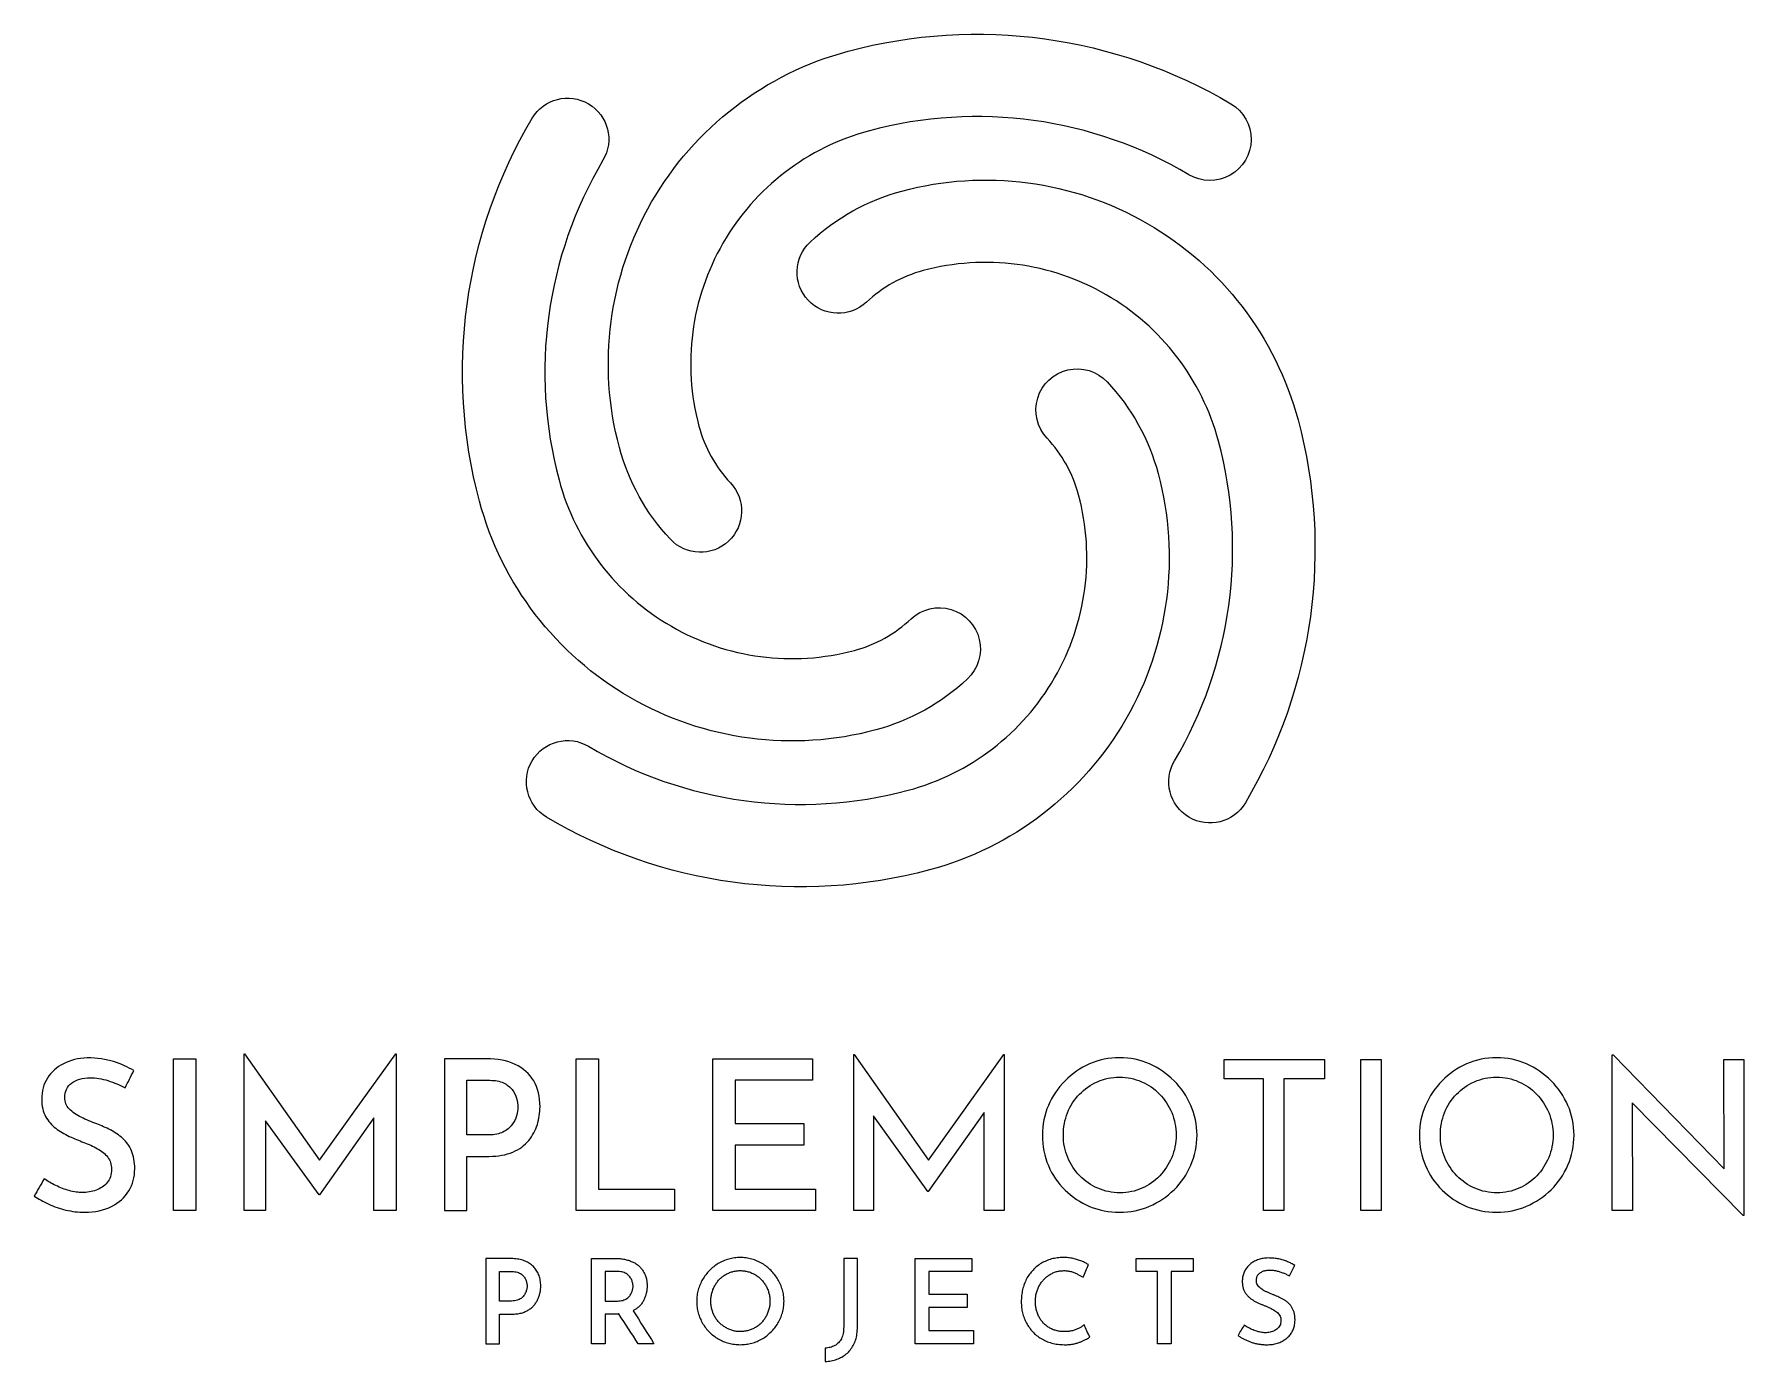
# Model space of a CAD drawing. Extents: x 19 to 206, y 17 to 162.
import ezdxf

# ---------------------------------------------------------------- set-up
doc = ezdxf.new("R2010")
doc.units = 0
doc.layers.add('logo-outline', color=7, linetype='CONTINUOUS')

msp = doc.modelspace()

# ---------------------------------------------------------------- linework, layer by layer
at = {"layer": 'logo-outline'}
for points in [[(88.35, 107.08, -0.123551), (82.77, 117.12, -0.414214), (107.79, 160.46, -0.201938), (149.67, 154.7, -1), (145.08, 146.95, 0.201938), (110.12, 151.76, 0.414214), (91.47, 119.45, 0.123551), (94.92, 113.25, -1)], [(120.84, 91.8, -0.123551), (110.81, 86.22, -0.414214), (67.47, 111.24, -0.201938), (73.23, 153.12, -1), (80.98, 148.53, 0.201938), (76.17, 113.57, 0.414214), (108.48, 94.92, 0.123551), (114.68, 98.37, -1)], [(103.64, 139.58, -0.123551), (113.67, 145.16, -0.414214), (157.01, 120.14, -0.201938), (151.25, 78.25, -1), (143.5, 82.85, 0.201938), (148.31, 117.81, 0.414214), (116, 136.46, 0.123551), (109.8, 133.01, -1)], [(136.13, 124.29, -0.123551), (141.71, 114.26, -0.414214), (116.69, 70.91, -0.201938), (74.81, 76.68, -1), (79.4, 84.43, 0.201938), (114.36, 79.62, 0.414214), (133.01, 111.92, 0.123551), (129.56, 118.13, -1)]]:
    msp.add_lwpolyline(points, format="xyb", close=True, dxfattribs=at)
for points in [[(53.92, 44.67), (58.31, 50.81), (58.36, 50.81), (58.36, 33.65), (55.93, 33.65), (55.93, 43.81), (49.96, 35.37), (49.92, 35.37), (44.08, 43.47), (44.08, 33.65), (41.73, 33.65), (41.73, 50.81), (41.75, 50.81), (49.97, 39.15)], [(108.42, 33.65), (108.42, 50.72), (108.44, 50.72), (116.58, 39.17), (124.82, 50.72), (124.86, 50.72), (124.86, 33.65), (122.67, 33.65), (122.67, 44.37), (116.56, 35.73), (116.51, 35.73), (110.57, 44.02), (110.57, 33.65)], [(205.7, 33.13), (193.56, 45.45), (193.6, 33.65), (191.38, 33.65), (191.38, 50.69), (191.5, 50.69), (203.62, 38.22), (203.58, 50.19), (205.77, 50.19), (205.77, 33.13)], [(33.99, 50.26), (36.44, 50.26), (36.44, 33.65), (33.99, 33.65)], [(78.05, 50.26), (80.5, 50.26), (80.5, 36.01), (88.8, 36.01), (88.8, 33.65), (78.05, 33.65)], [(92.99, 50.26), (103.9, 50.26), (103.9, 47.9), (95.43, 47.9), (95.43, 43.17), (102.96, 43.17), (102.96, 40.81), (95.43, 40.81), (95.43, 36.01), (104.22, 36.01), (104.22, 33.65), (92.99, 33.65), (92.99, 50.26)], [(148.93, 50.19), (159.91, 50.19), (159.91, 48.06), (155.47, 48.06), (155.47, 33.65), (153.25, 33.65), (153.25, 48.06), (148.93, 48.06)], [(163.89, 50.19), (166.11, 50.19), (166.11, 33.65), (163.89, 33.65)], [(170.29, 41.91), (170.29, 41.91)], [(172.58, 41.89), (172.58, 41.89)]]:
    msp.add_lwpolyline(points, close=True, dxfattribs=at)
at = {"layer": 'logo-outline', "color": 7}
for points in [[(115.13, 28.41), (121.32, 28.41), (121.32, 26.98), (116.63, 26.98), (116.63, 24.49), (120.81, 24.49), (120.81, 23.06), (116.63, 23.06), (116.63, 20.52), (121.5, 20.52), (121.5, 19.08), (115.13, 19.08)], [(139.3, 28.41), (145.55, 28.41), (145.55, 26.98), (143.14, 26.98), (143.14, 19.08), (141.65, 19.08), (141.65, 26.98), (139.3, 26.98)], [(91.23, 23.74), (91.23, 23.74)], [(92.77, 23.74), (92.77, 23.74)]]:
    msp.add_lwpolyline(points, close=True, dxfattribs=at)
at = {"layer": 'logo-outline'}
for points, knots in [([(24.89, 48.18), (24.04, 48.18), (23.36, 47.98), (22.85, 47.6), (22.35, 47.21), (22.1, 46.68), (22.1, 46.01), (22.1, 45.53), (22.27, 45.12), (22.6, 44.77), (22.94, 44.42), (23.37, 44.11), (23.91, 43.85), (24.44, 43.6), (25, 43.35), (25.6, 43.12), (26.1, 42.94), (26.6, 42.72), (27.1, 42.47), (27.59, 42.22), (28.04, 41.91), (28.45, 41.54), (28.85, 41.18), (29.17, 40.73), (29.41, 40.18), (29.64, 39.64), (29.76, 38.98), (29.76, 38.21), (29.76, 37.32), (29.54, 36.52), (29.11, 35.8), (28.68, 35.09), (28.05, 34.52), (27.23, 34.1), (26.42, 33.68), (25.43, 33.47), (24.27, 33.47), (23.57, 33.47), (22.89, 33.55), (22.22, 33.71), (21.56, 33.87), (20.94, 34.08), (20.35, 34.35), (19.76, 34.62), (19.23, 34.91), (18.76, 35.23), (19.13, 35.86), (19.49, 36.5), (19.86, 37.13), (20.22, 36.87), (20.64, 36.62), (21.12, 36.39), (21.59, 36.15), (22.08, 35.96), (22.59, 35.83), (23.1, 35.69), (23.59, 35.62), (24.04, 35.62), (24.55, 35.62), (25.04, 35.71), (25.53, 35.88), (26.02, 36.06), (26.42, 36.33), (26.74, 36.71), (27.06, 37.08), (27.22, 37.57), (27.22, 38.18), (27.22, 38.7), (27.08, 39.14), (26.8, 39.5), (26.52, 39.86), (26.14, 40.17), (25.68, 40.42), (25.21, 40.68), (24.71, 40.91), (24.18, 41.11), (23.66, 41.31), (23.14, 41.53), (22.6, 41.77), (22.07, 42.02), (21.57, 42.31), (21.12, 42.65), (20.66, 43), (20.29, 43.42), (20.01, 43.94), (19.73, 44.45), (19.58, 45.08), (19.58, 45.82), (19.58, 46.71), (19.79, 47.48), (20.21, 48.14), (20.63, 48.81), (21.22, 49.33), (21.96, 49.71), (22.71, 50.09), (23.57, 50.31), (24.55, 50.35), (25.66, 50.35), (26.63, 50.21), (27.45, 49.94), (28.28, 49.67), (29.01, 49.34), (29.65, 48.96), (29.34, 48.33), (29.02, 47.71), (28.71, 47.08), (28.13, 47.39), (27.51, 47.64), (26.83, 47.86), (26.16, 48.07), (25.52, 48.18), (24.89, 48.18)], [0, 0, 0, 0, 1, 1, 1, 2, 2, 2, 3, 3, 3, 4, 4, 4, 5, 5, 5, 6, 6, 6, 7, 7, 7, 8, 8, 8, 9, 9, 9, 10, 10, 10, 11, 11, 11, 12, 12, 12, 13, 13, 13, 14, 14, 14, 15, 15, 15, 16, 16, 16, 17, 17, 17, 18, 18, 18, 19, 19, 19, 20, 20, 20, 21, 21, 21, 22, 22, 22, 23, 23, 23, 24, 24, 24, 25, 25, 25, 26, 26, 26, 27, 27, 27, 28, 28, 28, 29, 29, 29, 30, 30, 30, 31, 31, 31, 32, 32, 32, 33, 33, 33, 34, 34, 34, 35, 35, 35, 36, 36, 36, 37, 37, 37, 37]), ([(71.38, 49.63), (72.26, 49.21), (72.93, 48.61), (73.4, 47.84), (73.86, 47.06), (74.09, 46.11), (74.09, 45), (74.09, 44.34), (73.99, 43.7), (73.8, 43.06), (73.6, 42.41), (73.28, 41.83), (72.85, 41.31), (72.41, 40.78), (71.84, 40.36), (71.12, 40.05), (70.4, 39.73), (69.53, 39.58), (68.51, 39.58), (67.7, 39.58), (66.9, 39.58), (66.09, 39.58), (66.09, 37.6), (66.09, 35.63), (66.09, 33.65), (65.27, 33.65), (64.46, 33.65), (63.64, 33.65), (63.64, 39.19), (63.64, 44.73), (63.64, 50.26), (65.16, 50.26), (66.69, 50.26), (68.21, 50.26), (69.45, 50.26), (70.51, 50.05), (71.38, 49.63)], [0, 0, 0, 0, 1, 1, 1, 2, 2, 2, 3, 3, 3, 4, 4, 4, 5, 5, 5, 6, 6, 6, 7, 7, 7, 8, 8, 8, 9, 9, 9, 10, 10, 10, 11, 11, 11, 12, 12, 12, 12]), ([(129.7, 45.15), (130.14, 46.16), (130.74, 47.06), (131.52, 47.85), (132.3, 48.63), (133.19, 49.25), (134.21, 49.7), (135.22, 50.15), (136.32, 50.37), (137.49, 50.37), (138.65, 50.37), (139.74, 50.15), (140.75, 49.7), (141.77, 49.25), (142.66, 48.63), (143.45, 47.85), (144.24, 47.06), (144.85, 46.16), (145.29, 45.15), (145.73, 44.13), (145.96, 43.05), (145.96, 41.91), (145.96, 40.74), (145.73, 39.64), (145.29, 38.62), (144.85, 37.6), (144.24, 36.7), (143.45, 35.93), (142.66, 35.16), (141.77, 34.56), (140.75, 34.12), (139.74, 33.69), (138.65, 33.47), (137.49, 33.47), (136.32, 33.47), (135.22, 33.68), (134.21, 34.11), (133.19, 34.54), (132.3, 35.13), (131.52, 35.9), (130.74, 36.66), (130.14, 37.55), (129.7, 38.57), (129.27, 39.59), (129.05, 40.71), (129.05, 41.91), (129.05, 43.06), (129.27, 44.13), (129.7, 45.15)], [0, 0, 0, 0, 1, 1, 1, 2, 2, 2, 3, 3, 3, 4, 4, 4, 5, 5, 5, 6, 6, 6, 7, 7, 7, 8, 8, 8, 9, 9, 9, 10, 10, 10, 11, 11, 11, 12, 12, 12, 13, 13, 13, 14, 14, 14, 15, 15, 15, 16, 16, 16, 16]), ([(170.95, 45.15), (171.38, 46.16), (171.99, 47.06), (172.76, 47.85), (173.54, 48.63), (174.44, 49.25), (175.45, 49.7), (176.47, 50.15), (177.56, 50.37), (178.73, 50.37), (179.89, 50.37), (180.98, 50.15), (181.99, 49.7), (183.01, 49.25), (183.91, 48.63), (184.69, 47.85), (185.48, 47.06), (186.09, 46.16), (186.54, 45.15), (186.98, 44.13), (187.2, 43.05), (187.2, 41.91), (187.2, 40.74), (186.98, 39.64), (186.54, 38.62), (186.09, 37.6), (185.48, 36.7), (184.69, 35.93), (183.91, 35.16), (183.01, 34.56), (181.99, 34.12), (180.98, 33.69), (179.89, 33.47), (178.73, 33.47), (177.56, 33.47), (176.47, 33.68), (175.45, 34.11), (174.44, 34.54), (173.54, 35.13), (172.76, 35.9), (171.99, 36.66), (171.38, 37.55), (170.95, 38.57), (170.51, 39.59), (170.29, 40.71), (170.29, 41.91), (170.29, 43.06), (170.51, 44.13), (170.95, 45.15)], [0, 0, 0, 0, 1, 1, 1, 2, 2, 2, 3, 3, 3, 4, 4, 4, 5, 5, 5, 6, 6, 6, 7, 7, 7, 8, 8, 8, 9, 9, 9, 10, 10, 10, 11, 11, 11, 12, 12, 12, 13, 13, 13, 14, 14, 14, 15, 15, 15, 16, 16, 16, 16]), ([(70.04, 42.24), (70.46, 42.45), (70.78, 42.71), (71.02, 43.03), (71.25, 43.35), (71.42, 43.68), (71.52, 44.03), (71.62, 44.37), (71.67, 44.68), (71.67, 44.95), (71.67, 45.26), (71.62, 45.58), (71.52, 45.93), (71.42, 46.27), (71.26, 46.59), (71.03, 46.89), (70.8, 47.18), (70.49, 47.43), (70.09, 47.62), (69.69, 47.81), (69.2, 47.9), (68.6, 47.9), (67.76, 47.9), (66.93, 47.9), (66.09, 47.9), (66.09, 45.91), (66.09, 43.92), (66.09, 41.93), (66.9, 41.93), (67.7, 41.93), (68.51, 41.93), (69.12, 41.93), (69.63, 42.04), (70.04, 42.24)], [0, 0, 0, 0, 1, 1, 1, 2, 2, 2, 3, 3, 3, 4, 4, 4, 5, 5, 5, 6, 6, 6, 7, 7, 7, 8, 8, 8, 9, 9, 9, 10, 10, 10, 11, 11, 11, 11]), ([(131.82, 39.45), (132.14, 38.7), (132.58, 38.03), (133.14, 37.45), (133.71, 36.87), (134.36, 36.42), (135.11, 36.09), (135.86, 35.76), (136.67, 35.6), (137.54, 35.6), (138.39, 35.6), (139.19, 35.76), (139.94, 36.09), (140.69, 36.42), (141.33, 36.87), (141.88, 37.45), (142.43, 38.03), (142.87, 38.7), (143.19, 39.45), (143.51, 40.21), (143.67, 41.03), (143.67, 41.91), (143.67, 42.78), (143.51, 43.6), (143.19, 44.37), (142.87, 45.14), (142.42, 45.81), (141.86, 46.39), (141.29, 46.97), (140.64, 47.43), (139.89, 47.75), (139.14, 48.08), (138.34, 48.25), (137.49, 48.25), (136.62, 48.25), (135.81, 48.08), (135.07, 47.74), (134.32, 47.41), (133.66, 46.95), (133.1, 46.37), (132.53, 45.79), (132.1, 45.12), (131.79, 44.35), (131.49, 43.58), (131.34, 42.76), (131.34, 41.89), (131.34, 41.02), (131.5, 40.21), (131.82, 39.45)], [0, 0, 0, 0, 1, 1, 1, 2, 2, 2, 3, 3, 3, 4, 4, 4, 5, 5, 5, 6, 6, 6, 7, 7, 7, 8, 8, 8, 9, 9, 9, 10, 10, 10, 11, 11, 11, 12, 12, 12, 13, 13, 13, 14, 14, 14, 15, 15, 15, 16, 16, 16, 16]), ([(173.06, 39.45), (173.38, 38.7), (173.83, 38.03), (174.39, 37.45), (174.95, 36.87), (175.61, 36.42), (176.36, 36.09), (177.1, 35.76), (177.91, 35.6), (178.78, 35.6), (179.63, 35.6), (180.44, 35.76), (181.18, 36.09), (181.93, 36.42), (182.58, 36.87), (183.13, 37.45), (183.68, 38.03), (184.11, 38.7), (184.43, 39.45), (184.75, 40.21), (184.91, 41.03), (184.91, 41.91), (184.91, 42.78), (184.75, 43.6), (184.43, 44.37), (184.11, 45.14), (183.67, 45.81), (183.1, 46.39), (182.54, 46.97), (181.88, 47.43), (181.14, 47.75), (180.39, 48.08), (179.59, 48.25), (178.73, 48.25), (177.86, 48.25), (177.06, 48.08), (176.31, 47.74), (175.56, 47.41), (174.91, 46.95), (174.34, 46.37), (173.78, 45.79), (173.34, 45.12), (173.04, 44.35), (172.73, 43.58), (172.58, 42.76), (172.58, 41.89), (172.58, 41.02), (172.74, 40.21), (173.06, 39.45)], [0, 0, 0, 0, 1, 1, 1, 2, 2, 2, 3, 3, 3, 4, 4, 4, 5, 5, 5, 6, 6, 6, 7, 7, 7, 8, 8, 8, 9, 9, 9, 10, 10, 10, 11, 11, 11, 12, 12, 12, 13, 13, 13, 14, 14, 14, 15, 15, 15, 16, 16, 16, 16])]:
    msp.add_open_spline(points, degree=3, knots=knots, dxfattribs=at)
at = {"layer": 'logo-outline', "color": 7}
for points, knots in [([(73.45, 23.31), (73.37, 23.22), (73.19, 23.02), (72.86, 22.78), (72.61, 22.66), (72.48, 22.6), (72.34, 22.54), (72.04, 22.43), (71.53, 22.34), (71.18, 22.33), (70.99, 22.33), (70.54, 22.33), (70.09, 22.33), (69.65, 22.33), (69.65, 21.25), (69.65, 20.16), (69.65, 19.08), (69.15, 19.08), (68.65, 19.08), (68.15, 19.08), (68.15, 22.19), (68.15, 25.3), (68.15, 28.41), (69.03, 28.41), (69.91, 28.41), (70.79, 28.41), (71.01, 28.41), (71.44, 28.39), (72.06, 28.27), (72.6, 28.08), (73.07, 27.8), (73.47, 27.46), (73.66, 27.17), (73.76, 27.03), (73.84, 26.87), (74.01, 26.55), (74.14, 26), (74.18, 25.49), (74.16, 25.05), (74.1, 24.68), (74.03, 24.43), (73.99, 24.31), (73.95, 24.19), (73.87, 23.95), (73.68, 23.62), (73.53, 23.41), (73.45, 23.31)], [0, 0, 0, 0, 0.386808, 0.790168, 1.220807, 1.220807, 1.220807, 1.678874, 2.182568, 2.741674, 2.741674, 2.741674, 3.741674, 3.741674, 3.741674, 4.741674, 4.741674, 4.741674, 5.741674, 5.741674, 5.741674, 6.741674, 6.741674, 6.741674, 7.741674, 7.741674, 7.741674, 8.41794, 9.036351, 9.610455, 10.1493, 10.663804, 11.174827, 11.174827, 11.174827, 11.70229, 12.257744, 12.860499, 13.228495, 13.600786, 13.981525, 13.981525, 13.981525, 14.361923, 14.74044, 15.123897, 15.123897, 15.123897, 15.123897]), ([(82.72, 22.34), (83.42, 21.25), (84.13, 20.17), (84.83, 19.08), (85.41, 19.08), (85.98, 19.08), (86.56, 19.08), (85.8, 20.29), (85.04, 21.5), (84.29, 22.7), (84.39, 22.76), (84.59, 22.87), (84.86, 23.08), (85.11, 23.32), (85.32, 23.62), (85.51, 23.95), (85.64, 24.31), (85.73, 24.68), (85.79, 25.05), (85.81, 25.45), (85.79, 25.87), (85.71, 26.3), (85.6, 26.56), (85.55, 26.68), (85.49, 26.81), (85.37, 27.04), (85.14, 27.36), (84.86, 27.64), (84.54, 27.88), (84.17, 28.07), (83.9, 28.16), (83.76, 28.21), (83.62, 28.25), (83.32, 28.34), (82.85, 28.4), (82.52, 28.41), (82.36, 28.41), (81.48, 28.41), (80.6, 28.41), (79.73, 28.41), (79.73, 28.41), (79.73, 28.41), (79.73, 28.41), (79.73, 25.3), (79.73, 22.19), (79.73, 19.08), (80.23, 19.08), (80.73, 19.08), (81.23, 19.08), (81.23, 20.16), (81.23, 21.25), (81.23, 22.33), (81.68, 22.33), (82.12, 22.33), (82.57, 22.33), (82.59, 22.33), (82.62, 22.33), (82.67, 22.34), (82.7, 22.34), (82.72, 22.34)], [0, 0, 0, 0, 1, 1, 1, 2, 2, 2, 3, 3, 3, 3.352448, 3.688507, 4.010637, 4.398394, 4.779145, 5.160173, 5.539298, 5.911269, 6.279366, 6.740162, 7.171495, 7.582794, 7.582794, 7.582794, 7.984017, 8.375321, 8.766056, 9.163556, 9.574697, 10.007381, 10.007381, 10.007381, 10.463155, 10.937708, 11.436497, 11.436497, 11.436497, 12.436497, 12.436497, 12.436497, 13.436497, 13.436497, 13.436497, 14.436497, 14.436497, 14.436497, 15.436497, 15.436497, 15.436497, 16.436497, 16.436497, 16.436497, 17.436497, 17.436497, 17.436497, 17.486187, 17.533267, 17.582033, 17.582033, 17.582033, 17.582033]), ([(100.4, 25.57), (100.47, 25.38), (100.63, 24.99), (100.75, 24.37), (100.8, 23.73), (100.75, 23.09), (100.63, 22.47), (100.47, 22.07), (100.4, 21.88), (100.31, 21.69), (100.13, 21.32), (99.78, 20.81), (99.5, 20.51), (99.36, 20.37), (99.21, 20.23), (98.91, 19.95), (98.4, 19.6), (98.02, 19.43), (97.83, 19.34), (97.64, 19.27), (97.25, 19.12), (96.63, 19.01), (96, 18.97), (95.36, 19.01), (94.73, 19.12), (94.34, 19.27), (94.14, 19.34), (93.96, 19.43), (93.59, 19.6), (93.08, 19.94), (92.78, 20.22), (92.63, 20.35), (92.49, 20.5), (92.21, 20.8), (91.87, 21.31), (91.69, 21.68), (91.6, 21.86), (91.53, 22.06), (91.38, 22.46), (91.26, 23.09), (91.24, 23.52), (91.23, 23.74), (91.24, 23.95), (91.26, 24.37), (91.38, 24.99), (91.59, 25.57), (91.87, 26.13), (92.22, 26.64), (92.62, 27.1), (93.08, 27.52), (93.59, 27.87), (93.96, 28.04), (94.14, 28.13), (94.34, 28.21), (94.73, 28.36), (95.36, 28.49), (96, 28.53), (96.63, 28.49), (97.25, 28.36), (97.64, 28.21), (97.83, 28.13), (98.02, 28.04), (98.4, 27.87), (98.91, 27.52), (99.21, 27.24), (99.36, 27.09), (99.5, 26.94), (99.78, 26.64), (100.13, 26.13), (100.31, 25.76), (100.4, 25.57)], [0, 0, 0, 0, 0.623131, 1.247432, 1.8855, 2.532094, 3.164762, 3.795926, 3.795926, 3.795926, 4.413141, 5.024679, 5.640909, 5.640909, 5.640909, 6.253474, 6.866145, 7.489074, 7.489074, 7.489074, 8.107465, 8.730067, 9.367952, 10.020052, 10.651042, 11.272131, 11.272131, 11.272131, 11.888056, 12.494798, 13.101604, 13.101604, 13.101604, 13.713101, 14.322231, 14.9388, 14.9388, 14.9388, 15.568935, 16.204941, 16.858549, 16.858549, 16.858549, 17.496524, 18.119962, 18.740687, 19.358527, 19.971197, 20.588052, 21.204279, 21.815816, 22.433032, 22.433032, 22.433032, 23.064199, 23.696865, 24.343457, 24.981526, 25.605827, 26.228957, 26.228957, 26.228957, 26.852525, 27.46759, 28.084881, 28.084881, 28.084881, 28.706429, 29.321493, 29.939978, 29.939978, 29.939978, 29.939978]), ([(108.35, 18.9), (108.25, 18.73), (108.04, 18.38), (107.61, 17.95), (107.28, 17.74), (107.11, 17.63), (106.93, 17.54), (106.56, 17.36), (105.94, 17.2), (105.51, 17.16), (105.29, 17.15), (105.29, 17.15), (105.29, 17.15), (105.29, 17.15), (105.29, 17.63), (105.29, 18.11), (105.29, 18.6), (105.48, 18.62), (105.84, 18.66), (106.33, 18.86), (106.76, 19.17), (107.1, 19.63), (107.29, 20.24), (107.3, 20.69), (107.31, 20.93), (107.31, 23.42), (107.31, 25.92), (107.31, 28.41), (107.81, 28.41), (108.31, 28.41), (108.81, 28.41), (108.81, 25.91), (108.81, 23.4), (108.81, 20.89), (108.8, 20.64), (108.79, 20.17), (108.64, 19.49), (108.44, 19.1), (108.35, 18.9)], [0, 0, 0, 0, 0.612672, 1.204873, 1.7994, 1.7994, 1.7994, 2.40997, 3.038044, 3.699886, 3.699886, 3.699886, 4.699886, 4.699886, 4.699886, 5.699886, 5.699886, 5.699886, 6.260907, 6.782197, 7.294365, 7.837614, 8.449689, 9.176037, 9.176037, 9.176037, 10.176037, 10.176037, 10.176037, 11.176037, 11.176037, 11.176037, 12.176037, 12.176037, 12.176037, 12.916995, 13.596895, 14.235935, 14.235935, 14.235935, 14.235935]), ([(132.66, 19.11), (132.53, 19.08), (132.27, 19.02), (131.86, 18.98), (131.57, 18.98), (131.43, 18.98), (131.19, 18.99), (130.74, 19.01), (130.07, 19.14), (129.66, 19.29), (129.46, 19.37), (129.28, 19.46), (128.91, 19.63), (128.41, 19.98), (128.13, 20.25), (127.99, 20.39), (127.86, 20.54), (127.61, 20.84), (127.29, 21.34), (127.13, 21.7), (127.06, 21.88), (126.99, 22.07), (126.86, 22.45), (126.76, 23.05), (126.72, 23.69), (126.76, 24.35), (126.87, 25.01), (127.05, 25.62), (127.31, 26.18), (127.62, 26.7), (127.89, 27), (128.02, 27.15), (128.16, 27.28), (128.44, 27.56), (128.94, 27.9), (129.48, 28.17), (130.06, 28.37), (130.68, 28.49), (131.3, 28.53), (131.88, 28.5), (132.41, 28.42), (132.74, 28.32), (132.9, 28.27), (133.05, 28.22), (133.33, 28.12), (133.73, 27.95), (133.97, 27.81), (134.08, 27.75), (133.88, 27.28), (133.69, 26.82), (133.49, 26.35), (133.4, 26.41), (133.22, 26.52), (132.92, 26.68), (132.59, 26.85), (132.22, 26.99), (131.81, 27.06), (131.39, 27.09), (130.97, 27.06), (130.57, 26.98), (130.32, 26.88), (130.2, 26.83), (130.07, 26.77), (129.83, 26.65), (129.5, 26.41), (129.31, 26.22), (129.21, 26.12), (129.12, 26.02), (128.94, 25.81), (128.71, 25.45), (128.59, 25.2), (128.53, 25.07), (128.48, 24.93), (128.38, 24.66), (128.3, 24.22), (128.28, 23.76), (128.3, 23.29), (128.37, 22.84), (128.46, 22.56), (128.5, 22.42), (128.56, 22.28), (128.67, 22.02), (128.88, 21.67), (129.06, 21.46), (129.14, 21.35), (129.24, 21.26), (129.44, 21.07), (129.77, 20.84), (130.02, 20.72), (130.14, 20.66), (130.28, 20.61), (130.55, 20.51), (131, 20.43), (131.46, 20.41), (131.91, 20.43), (132.34, 20.5), (132.6, 20.59), (132.72, 20.63), (132.84, 20.69), (133.06, 20.78), (133.35, 20.95), (133.52, 21.08), (133.61, 21.15), (133.81, 20.7), (134.02, 20.26), (134.23, 19.81), (134.18, 19.78), (134.06, 19.7), (133.86, 19.59), (133.7, 19.51), (133.62, 19.47), (133.52, 19.42), (133.33, 19.33), (133.01, 19.21), (132.78, 19.14), (132.66, 19.11)], [0, 0, 0, 0, 0.389368, 0.801768, 1.240514, 1.240514, 1.240514, 1.944335, 2.61051, 3.250534, 3.250534, 3.250534, 3.870969, 4.469534, 5.057127, 5.057127, 5.057127, 5.645255, 6.230867, 6.82275, 6.82275, 6.82275, 7.425056, 8.0327, 8.654689, 9.345016, 10.003903, 10.640977, 11.258035, 11.856781, 12.448344, 12.448344, 12.448344, 13.041972, 13.634588, 14.237775, 14.852124, 15.478921, 16.129598, 16.698514, 17.230292, 17.731711, 17.731711, 17.731711, 18.204321, 18.63468, 19.025474, 19.025474, 19.025474, 20.025474, 20.025474, 20.025474, 20.331337, 20.671656, 21.047505, 21.445769, 21.859718, 22.297799, 22.703283, 23.105555, 23.512958, 23.512958, 23.512958, 23.918729, 24.323038, 24.734056, 24.734056, 24.734056, 25.145632, 25.562809, 25.991478, 25.991478, 25.991478, 26.426104, 26.869417, 27.328821, 27.803712, 28.25819, 28.698172, 28.698172, 28.698172, 29.126652, 29.540666, 29.947045, 29.947045, 29.947045, 30.350384, 30.755731, 31.169791, 31.169791, 31.169791, 31.600359, 32.047874, 32.520073, 32.979318, 33.404299, 33.80202, 33.80202, 33.80202, 34.180518, 34.521293, 34.827795, 34.827795, 34.827795, 35.827795, 35.827795, 35.827795, 36.01666, 36.25197, 36.534161, 36.534161, 36.534161, 36.846408, 37.188467, 37.56198, 37.56198, 37.56198, 37.56198]), ([(152.85, 26.84), (152.77, 26.77), (152.61, 26.62), (152.48, 26.32), (152.44, 26.02), (152.47, 25.75), (152.56, 25.51), (152.66, 25.38), (152.72, 25.31), (152.79, 25.25), (152.92, 25.12), (153.17, 24.96), (153.34, 24.86), (153.44, 24.81), (153.54, 24.77), (153.74, 24.68), (154.05, 24.54), (154.26, 24.46), (154.37, 24.42), (154.47, 24.38), (154.65, 24.31), (154.93, 24.18), (155.11, 24.09), (155.21, 24.04), (155.3, 24), (155.48, 23.9), (155.73, 23.73), (155.97, 23.54), (156.18, 23.31), (156.35, 23.05), (156.44, 22.86), (156.49, 22.76), (156.53, 22.66), (156.61, 22.43), (156.67, 22.05), (156.69, 21.63), (156.65, 21.17), (156.53, 20.72), (156.38, 20.44), (156.31, 20.3), (156.22, 20.17), (156.04, 19.91), (155.68, 19.59), (155.25, 19.32), (154.75, 19.12), (154.19, 19), (153.66, 18.97), (153.19, 18.99), (152.8, 19.03), (152.43, 19.1), (152.06, 19.2), (151.71, 19.31), (151.48, 19.41), (151.37, 19.46), (151.26, 19.51), (151.05, 19.61), (150.74, 19.78), (150.55, 19.91), (150.45, 19.97), (150.67, 20.36), (150.89, 20.75), (151.12, 21.13), (151.19, 21.08), (151.33, 20.98), (151.57, 20.84), (151.82, 20.71), (152.09, 20.59), (152.36, 20.49), (152.64, 20.4), (152.91, 20.34), (153.18, 20.3), (153.44, 20.28), (153.7, 20.3), (153.96, 20.34), (154.13, 20.39), (154.22, 20.42), (154.3, 20.45), (154.47, 20.52), (154.69, 20.67), (154.81, 20.79), (154.87, 20.85), (154.93, 20.92), (155.04, 21.07), (155.12, 21.34), (155.15, 21.62), (155.13, 21.88), (155.05, 22.12), (154.96, 22.25), (154.91, 22.31), (154.86, 22.37), (154.75, 22.5), (154.55, 22.66), (154.4, 22.75), (154.32, 22.8), (154.24, 22.85), (154.07, 22.94), (153.8, 23.07), (153.51, 23.19), (153.22, 23.3), (152.92, 23.42), (152.63, 23.55), (152.33, 23.7), (152.05, 23.87), (151.87, 23.99), (151.78, 24.06), (151.7, 24.13), (151.54, 24.27), (151.33, 24.52), (151.14, 24.8), (151.01, 25.12), (150.93, 25.48), (150.9, 25.91), (150.93, 26.36), (151.05, 26.81), (151.26, 27.22), (151.53, 27.57), (151.86, 27.88), (152.12, 28.03), (152.26, 28.11), (152.4, 28.17), (152.71, 28.31), (153.21, 28.43), (153.55, 28.45), (153.73, 28.47), (153.94, 28.46), (154.34, 28.45), (154.9, 28.38), (155.25, 28.27), (155.41, 28.22), (155.56, 28.17), (155.86, 28.07), (156.27, 27.88), (156.53, 27.73), (156.65, 27.66), (156.47, 27.28), (156.28, 26.9), (156.09, 26.52), (155.98, 26.57), (155.75, 26.68), (155.39, 26.83), (155.15, 26.91), (155.03, 26.95), (154.9, 26.99), (154.66, 27.07), (154.3, 27.13), (153.92, 27.15), (153.53, 27.13), (153.15, 27.03), (152.95, 26.9), (152.85, 26.84)], [0, 0, 0, 0, 0.319327, 0.630885, 0.967069, 1.215271, 1.458855, 1.71383, 1.71383, 1.71383, 1.987288, 2.278868, 2.591919, 2.591919, 2.591919, 2.924088, 3.262954, 3.608624, 3.608624, 3.608624, 3.909871, 4.213985, 4.52163, 4.52163, 4.52163, 4.831372, 5.135936, 5.43828, 5.741618, 6.05212, 6.376325, 6.376325, 6.376325, 6.716816, 7.094027, 7.514722, 7.990789, 8.456223, 8.926941, 8.926941, 8.926941, 9.392399, 9.867212, 10.368281, 10.901198, 11.473565, 12.100078, 12.490579, 12.87749, 13.262974, 13.637106, 14.005975, 14.370953, 14.370953, 14.370953, 14.732742, 15.084664, 15.427667, 15.427667, 15.427667, 16.427667, 16.427667, 16.427667, 16.689613, 16.963667, 17.25096, 17.54423, 17.83628, 18.128219, 18.411859, 18.679545, 18.933385, 19.197252, 19.461366, 19.728809, 19.728809, 19.728809, 20.001689, 20.263584, 20.522456, 20.522456, 20.522456, 20.786744, 21.062393, 21.367228, 21.620619, 21.859777, 22.098019, 22.098019, 22.098019, 22.340021, 22.594956, 22.867609, 22.867609, 22.867609, 23.158257, 23.456401, 23.762945, 24.076878, 24.396676, 24.722482, 25.050506, 25.37806, 25.706752, 25.706752, 25.706752, 26.032394, 26.356811, 26.685501, 27.026799, 27.394775, 27.800165, 28.291724, 28.751911, 29.197768, 29.639599, 30.084229, 30.545307, 30.545307, 30.545307, 31.031743, 31.537462, 32.07401, 32.07401, 32.07401, 32.699838, 33.265422, 33.777821, 33.777821, 33.777821, 34.258584, 34.713684, 35.145977, 35.145977, 35.145977, 36.145977, 36.145977, 36.145977, 36.523108, 36.906344, 37.29686, 37.29686, 37.29686, 37.682261, 38.046849, 38.395022, 38.826499, 39.207992, 39.557425, 39.557425, 39.557425, 39.557425]), ([(72.32, 24.35), (72.36, 24.41), (72.44, 24.52), (72.53, 24.7), (72.57, 24.83), (72.59, 24.89), (72.61, 24.95), (72.65, 25.06), (72.68, 25.23), (72.69, 25.39), (72.68, 25.55), (72.65, 25.71), (72.61, 25.88), (72.55, 26.06), (72.46, 26.24), (72.39, 26.35), (72.35, 26.4), (72.31, 26.46), (72.22, 26.57), (72.05, 26.71), (71.92, 26.78), (71.85, 26.81), (71.77, 26.85), (71.61, 26.92), (71.33, 26.97), (71.13, 26.98), (71.03, 26.98), (70.57, 26.98), (70.11, 26.98), (69.65, 26.98), (69.65, 25.91), (69.65, 24.83), (69.65, 23.76), (70.09, 23.76), (70.54, 23.76), (70.99, 23.76), (71.09, 23.77), (71.29, 23.77), (71.57, 23.83), (71.81, 23.92), (72.02, 24.04), (72.19, 24.18), (72.28, 24.3), (72.32, 24.35)], [0, 0, 0, 0, 0.208566, 0.409203, 0.605134, 0.605134, 0.605134, 0.792755, 0.962054, 1.114773, 1.265985, 1.430359, 1.609293, 1.803414, 1.998327, 2.197033, 2.197033, 2.197033, 2.406203, 2.621754, 2.850173, 2.850173, 2.850173, 3.101425, 3.380461, 3.694338, 3.694338, 3.694338, 4.694338, 4.694338, 4.694338, 5.694338, 5.694338, 5.694338, 6.694338, 6.694338, 6.694338, 7.002533, 7.281572, 7.538129, 7.776286, 7.997851, 8.209029, 8.209029, 8.209029, 8.209029]), ([(83.92, 26.39), (83.96, 26.34), (84.04, 26.23), (84.13, 26.05), (84.19, 25.87), (84.23, 25.69), (84.26, 25.53), (84.27, 25.36), (84.26, 25.19), (84.23, 25.02), (84.19, 24.9), (84.18, 24.84), (84.16, 24.78), (84.12, 24.66), (84.02, 24.49), (83.95, 24.38), (83.91, 24.33), (83.86, 24.27), (83.77, 24.16), (83.6, 24.03), (83.46, 23.95), (83.39, 23.92), (83.31, 23.89), (83.15, 23.82), (82.86, 23.77), (82.67, 23.77), (82.56, 23.76), (82.12, 23.76), (81.67, 23.76), (81.23, 23.76), (81.23, 24.83), (81.23, 25.91), (81.23, 26.98), (81.23, 26.98), (81.23, 26.98), (81.23, 26.98), (81.69, 26.98), (82.15, 26.98), (82.61, 26.98), (82.71, 26.98), (82.91, 26.97), (83.18, 26.91), (83.42, 26.82), (83.62, 26.7), (83.79, 26.56), (83.88, 26.45), (83.92, 26.39)], [0, 0, 0, 0, 0.202796, 0.39984, 0.594538, 0.774799, 0.94326, 1.101489, 1.268504, 1.44635, 1.636776, 1.636776, 1.636776, 1.824676, 2.017771, 2.219318, 2.219318, 2.219318, 2.425111, 2.643964, 2.881387, 2.881387, 2.881387, 3.136878, 3.419447, 3.734752, 3.734752, 3.734752, 4.734752, 4.734752, 4.734752, 5.734752, 5.734752, 5.734752, 6.734752, 6.734752, 6.734752, 7.734752, 7.734752, 7.734752, 8.041423, 8.316117, 8.565983, 8.797794, 9.015582, 9.225549, 9.225549, 9.225549, 9.225549]), ([(93.01, 22.44), (93.08, 22.31), (93.2, 22.05), (93.43, 21.69), (93.62, 21.48), (93.72, 21.38), (93.82, 21.28), (94.03, 21.09), (94.38, 20.86), (94.76, 20.66), (95.16, 20.52), (95.59, 20.43), (96.03, 20.41), (96.47, 20.44), (96.89, 20.52), (97.15, 20.62), (97.28, 20.67), (97.41, 20.73), (97.66, 20.85), (98.01, 21.09), (98.21, 21.28), (98.31, 21.38), (98.4, 21.48), (98.59, 21.69), (98.81, 22.05), (98.93, 22.31), (98.99, 22.44), (99.04, 22.58), (99.14, 22.85), (99.23, 23.29), (99.25, 23.74), (99.23, 24.19), (99.14, 24.63), (99, 25.05), (98.81, 25.43), (98.57, 25.79), (98.3, 26.11), (97.99, 26.4), (97.65, 26.64), (97.27, 26.83), (96.87, 26.98), (96.44, 27.06), (96, 27.09), (95.56, 27.06), (95.13, 26.98), (94.73, 26.83), (94.35, 26.64), (94, 26.4), (93.8, 26.21), (93.69, 26.11), (93.6, 26), (93.42, 25.79), (93.19, 25.43), (93.07, 25.16), (93.01, 25.03), (92.97, 24.89), (92.87, 24.62), (92.79, 24.18), (92.78, 23.89), (92.77, 23.74), (92.78, 23.59), (92.79, 23.29), (92.87, 22.85), (92.97, 22.58), (93.01, 22.44)], [0, 0, 0, 0, 0.431209, 0.85664, 1.282853, 1.282853, 1.282853, 1.702623, 2.120959, 2.544536, 2.973362, 3.409097, 3.860059, 4.295383, 4.718553, 5.137988, 5.137988, 5.137988, 5.560301, 5.975108, 6.389563, 6.389563, 6.389563, 6.810258, 7.231027, 7.658493, 7.658493, 7.658493, 8.094043, 8.533969, 8.986351, 9.44584, 9.889957, 10.326855, 10.757429, 11.180514, 11.60212, 12.021381, 12.438624, 12.861586, 13.289069, 13.720615, 14.16447, 14.608321, 15.039864, 15.467347, 15.891576, 16.312326, 16.736839, 16.736839, 16.736839, 17.158628, 17.583008, 18.016916, 18.016916, 18.016916, 18.45019, 18.889304, 19.341599, 19.341599, 19.341599, 19.793893, 20.233008, 20.666281, 20.666281, 20.666281, 20.666281])]:
    msp.add_open_spline(points, degree=3, knots=knots, dxfattribs=at)

doc.saveas('drawing.dxf')
